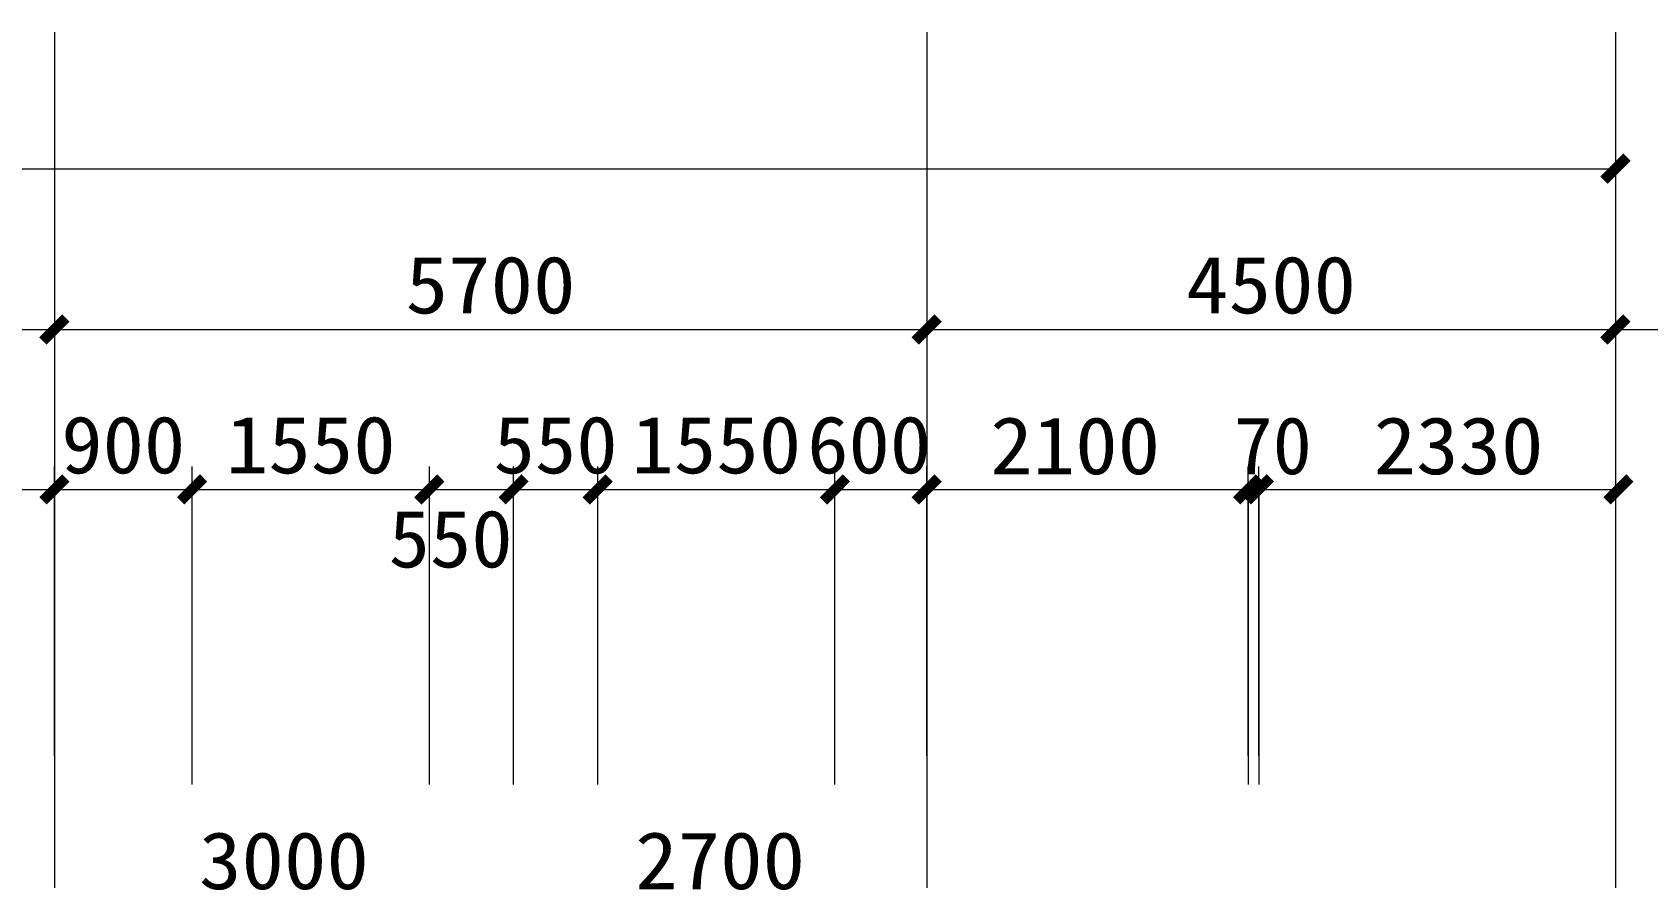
# Model space of a CAD drawing. Extents: x -307567 to 704339, y -10277 to 165507.
# Drawn here: x 169610 to 180165, y 144716 to 150236 of the extents above; entities that cross this region are included whole.
import ezdxf
from ezdxf.enums import TextEntityAlignment as Align

# ---------------------------------------------------------------- set-up
doc = ezdxf.new("R2010")
doc.units = 0
doc.header["$MEASUREMENT"] = 0
doc.layers.add('wode', color=250, linetype='CONTINUOUS', lineweight=0)
doc.styles.get("Standard").update_dxf_attribs({"font": 'txt', "height": 3})

msp = doc.modelspace()

# ---------------------------------------------------------------- linework, layer by layer
at = {"layer": 'wode', "color": 0}
for p, q in [((169754.52386, 150235.97407), (169754.52386, 147245.49632)), ((175454.45261, 150235.97407), (175454.45261, 147245.49632)), ((179954.39636, 150235.97407), (179954.39636, 147245.49632)), ((125405.10264, 149345.47007), (179954.39636, 149345.47007)), ((166154.56886, 148295.48319), (169754.52386, 148295.48319)), ((169754.52386, 148295.48319), (175454.45261, 148295.48319)), ((175454.45261, 148295.48319), (179954.39636, 148295.48319)), ((179954.39636, 148295.48319), (191954.24636, 148295.48319)), ((169754.52386, 145510.88665), (169754.52386, 147401.08824)), ((170654.51261, 145324.2038), (170654.51261, 147401.08824)), ((172204.51764, 145324.2038), (172204.51764, 147401.08824)), ((172754.48636, 145324.2038), (172754.48636, 147401.08824)), ((173304.49169, 145324.2038), (173304.49169, 147401.08824)), ((174854.46011, 145324.2038), (174854.46011, 147401.08824)), ((175454.45261, 145510.88665), (175454.45261, 147401.08824)), ((177554.42636, 145510.88665), (177554.42636, 147401.08824)), ((177624.44501, 145510.88665), (177624.44501, 147401.08824)), ((167679.562, 147251.09012), (169754.52386, 147251.09012)), ((169754.52386, 147251.09012), (170654.51261, 147251.09012)), ((169754.52386, 147245.49632), (169754.52386, 134179.14353)), ((170654.51261, 147251.09012), (172204.51764, 147251.09012)), ((172204.51764, 147251.09012), (172754.48636, 147251.09012)), ((172754.48636, 147251.09012), (173304.49169, 147251.09012)), ((173304.49169, 147251.09012), (179954.39636, 147251.09012)), ((174854.46011, 147251.09012), (175454.45261, 147251.09012)), ((175454.45261, 147245.49632), (175454.45261, 95169.51457)), ((177554.42636, 147245.49632), (177554.42636, 145324.2038)), ((177624.44501, 147245.49632), (177624.44501, 145324.2038)), ((179954.39636, 147245.49632), (179954.39636, 95169.51457))]:
    msp.add_line(p, q, dxfattribs=at)
at = {"layer": 'wode', "color": 0, "const_width": 67.49915}
for points in [[(179879.39729, 149270.471), (180029.39542, 149420.46913)], [(169679.52479, 148220.48413), (169829.52292, 148370.48225)], [(175379.45354, 148220.48413), (175529.45167, 148370.48225)], [(179879.39729, 148220.48413), (180029.39542, 148370.48225)], [(169679.52479, 147176.09105), (169829.52292, 147326.08918)], [(170579.51354, 147176.09105), (170729.51167, 147326.08918)], [(172129.51858, 147176.09105), (172279.51671, 147326.08918)], [(172679.48729, 147176.09105), (172829.48542, 147326.08918)], [(173229.49263, 147176.09105), (173379.49075, 147326.08918)], [(174779.46104, 147176.09105), (174929.45917, 147326.08918)], [(175379.45354, 147176.09105), (175529.45167, 147326.08918)], [(177479.42729, 147176.09105), (177629.42542, 147326.08918)], [(177549.44595, 147176.09105), (177699.44408, 147326.08918)], [(179899.42878, 147176.09105), (180049.42691, 147326.08918)]]:
    msp.add_lwpolyline(points, dxfattribs=at)

# ---------------------------------------------------------------- texts
at = {"layer": 'wode', "color": 0}
for s, width, p, p2 in [('5700', 0.888018, (172049.50249, 148400.47455), (173159.51059, 148400.47455)), ('4500', 0.888018, (177149.43874, 148400.47455), (178259.44684, 148400.47455)), ('900', 0.925739, (169799.53062, 147356.09064), (170609.54246, 147356.09064)), ('1550', 0.934725, (170874.52939, 147356.09064), (171984.50086, 147356.09064)), ('550', 0.863984, (172624.51972, 147356.09064), (173434.49495, 147356.09064)), ('1550', 0.934725, (173524.50847, 147356.09064), (174634.47995, 147356.09064)), ('600', 0.925698, (174673.48092, 147356.09064), (175483.45615, 147356.09064)), ('2100', 0.986654, (175869.47427, 147350.48768), (176979.44575, 147350.48768)), ('70', 0.906641, (177460.4578, 147350.48768), (177970.43678, 147350.48768)), ('2330', 0.845703, (178374.43564, 147350.48768), (179484.40711, 147350.48768)), ('550', 0.864023, (171938.50534, 146741.94426), (172748.51719, 146741.94426)), ('3000', 0.934755, (170699.51937, 144640.95429), (171809.52746, 144640.95429)), ('2700', 0.888018, (173549.48374, 144640.95429), (174659.49184, 144640.95429))]:
    msp.add_text(s, height=374.995313, dxfattribs=dict(at, width=width)).set_placement(p, p2, align=Align.FIT)

doc.saveas('drawing.dxf')
